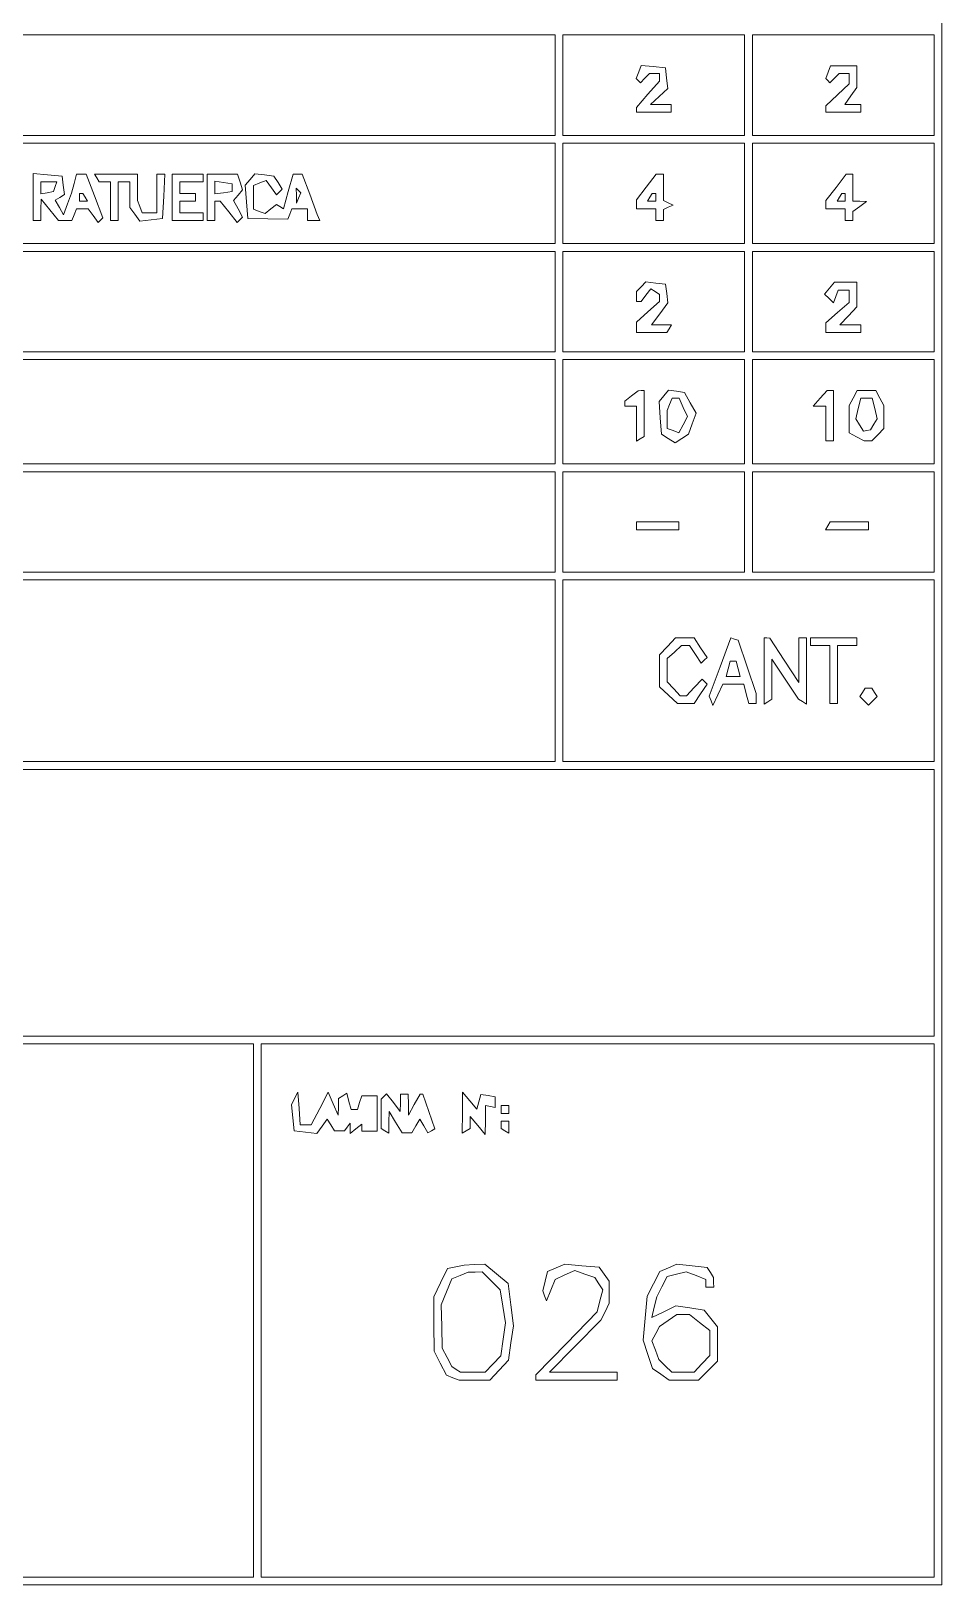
# Paper-space layout 'AN-06-DGE-026' of a CAD drawing. Header units: metres, sheet in millimetres. Extents: x 12 to 193, y 4 to 291.
# Drawn here: x 163.3 to 192.7, y 25.3 to 75.7 of the extents above; entities that cross this region are included whole.
import ezdxf

# ---------------------------------------------------------------- set-up
doc = ezdxf.new("R2010")
doc.units = ezdxf.units.M
doc.layers.add('DGE_CONTORNOS', color=7, linetype='Continuous', lineweight=0)
doc.layers.add('DGE_DATOS', color=7, linetype='Continuous', lineweight=0)

# ---------------------------------------------------------------- blocks, each defined once
blk = doc.blocks.new('LP_REF_DGE_MT_026')
at = {"layer": 'DGE_CONTORNOS'}
for points in [[(29.55, 147.493), (29.55, 25.344), (111.148, 25.344), (192.746, 25.344), (192.746, 147.493), (192.746, 269.642), (111.148, 269.642), (29.55, 269.642)], [(180.231, 73.903), (180.231, 72.276), (120.847, 72.276), (61.464, 72.276), (61.464, 73.903), (61.464, 75.53), (120.847, 75.53), (180.231, 75.53)], [(186.363, 73.903), (186.363, 72.276), (183.422, 72.276), (180.481, 72.276), (180.481, 73.903), (180.481, 75.53), (183.422, 75.53), (186.363, 75.53)], [(192.495, 73.903), (192.495, 72.276), (189.554, 72.276), (186.613, 72.276), (186.613, 73.903), (186.613, 75.53), (189.554, 75.53), (192.495, 75.53)], [(182.935, 74.33), (182.853, 74.117), (182.921, 74.05), (182.988, 73.982), (183.136, 74.13), (183.284, 74.278), (183.447, 74.278), (183.61, 74.278), (183.61, 74.158), (183.61, 74.037), (183.234, 73.609), (182.859, 73.181), (182.859, 73.104), (182.859, 73.027), (183.422, 73.027), (183.985, 73.027), (183.985, 73.152), (183.985, 73.277), (183.649, 73.277), (183.312, 73.277), (183.593, 73.539), (183.874, 73.801), (183.836, 74.133), (183.798, 74.466), (183.407, 74.504), (183.016, 74.542)], [(189.064, 74.323), (188.985, 74.117), (189.053, 74.05), (189.121, 73.982), (189.269, 74.13), (189.417, 74.278), (189.579, 74.278), (189.742, 74.278), (189.742, 74.114), (189.742, 73.95), (189.367, 73.59), (188.991, 73.23), (188.991, 73.129), (188.991, 73.027), (189.554, 73.027), (190.118, 73.027), (190.118, 73.152), (190.118, 73.277), (189.86, 73.277), (189.603, 73.277), (189.798, 73.555), (189.992, 73.833), (189.992, 74.181), (189.992, 74.529), (189.568, 74.529), (189.143, 74.529)], [(180.231, 70.399), (180.231, 68.772), (120.847, 68.772), (61.464, 68.772), (61.464, 70.399), (61.464, 72.026), (120.847, 72.026), (180.231, 72.026)], [(186.363, 70.399), (186.363, 68.772), (183.422, 68.772), (180.481, 68.772), (180.481, 70.399), (180.481, 72.026), (183.422, 72.026), (186.363, 72.026)], [(192.495, 70.399), (192.495, 68.772), (189.554, 68.772), (186.613, 68.772), (186.613, 70.399), (186.613, 72.026), (189.554, 72.026), (192.495, 72.026)], [(163.336, 70.281), (163.336, 69.523), (163.461, 69.523), (163.586, 69.523), (163.59, 69.867), (163.595, 70.211), (163.877, 69.867), (164.158, 69.523), (164.377, 69.523), (164.595, 69.523), (164.667, 69.71), (164.739, 69.898), (164.931, 69.898), (165.123, 69.898), (165.283, 69.679), (165.443, 69.46), (165.518, 69.536), (165.594, 69.611), (165.323, 70.318), (165.053, 71.024), (164.896, 71.024), (164.739, 71.024), (164.662, 70.717), (164.585, 70.41), (164.452, 70.06), (164.319, 69.71), (164.188, 69.944), (164.057, 70.178), (164.208, 70.271), (164.359, 70.364), (164.316, 70.663), (164.274, 70.962), (163.805, 71.001), (163.336, 71.039)], [(165.4, 70.899), (165.478, 70.774), (165.658, 70.774), (165.839, 70.774), (165.839, 70.148), (165.839, 69.523), (165.964, 69.523), (166.089, 69.523), (166.089, 70.148), (166.089, 70.774), (166.277, 70.774), (166.464, 70.774), (166.464, 70.36), (166.464, 69.946), (166.627, 69.723), (166.789, 69.501), (167.159, 69.543), (167.528, 69.585), (167.566, 70.305), (167.603, 71.024), (167.472, 71.024), (167.34, 71.024), (167.34, 70.399), (167.34, 69.773), (167.103, 69.773), (166.866, 69.773), (166.791, 69.971), (166.715, 70.169), (166.715, 70.597), (166.715, 71.024), (166.019, 71.024), (165.323, 71.024)], [(167.841, 70.273), (167.841, 69.523), (168.342, 69.523), (168.842, 69.523), (168.842, 69.648), (168.842, 69.773), (168.467, 69.773), (168.091, 69.773), (168.091, 69.961), (168.091, 70.148), (168.342, 70.148), (168.592, 70.148), (168.592, 70.273), (168.592, 70.399), (168.342, 70.399), (168.091, 70.399), (168.091, 70.586), (168.091, 70.774), (168.467, 70.774), (168.842, 70.774), (168.842, 70.899), (168.842, 71.024), (168.342, 71.024), (167.841, 71.024)], [(168.967, 70.273), (168.967, 69.523), (169.092, 69.523), (169.218, 69.523), (169.218, 69.835), (169.218, 70.148), (169.307, 70.148), (169.396, 70.148), (169.671, 69.804), (169.946, 69.46), (170.03, 69.543), (170.114, 69.626), (169.97, 69.895), (169.826, 70.164), (169.97, 70.338), (170.114, 70.512), (170.033, 70.768), (169.952, 71.024), (169.459, 71.024), (168.967, 71.024)], [(170.357, 70.852), (170.203, 70.667), (170.242, 70.126), (170.281, 69.585), (170.933, 69.574), (171.585, 69.564), (171.649, 69.731), (171.713, 69.898), (171.967, 69.898), (172.221, 69.898), (172.221, 69.71), (172.221, 69.523), (172.419, 69.523), (172.617, 69.523), (172.576, 69.62), (172.534, 69.717), (172.29, 70.371), (172.047, 71.024), (171.9, 71.024), (171.753, 71.024), (171.596, 70.463), (171.439, 69.903), (171.324, 69.974), (171.209, 70.045), (171.028, 69.895), (170.848, 69.745), (170.658, 69.817), (170.469, 69.89), (170.469, 70.273), (170.469, 70.657), (170.675, 70.736), (170.881, 70.815), (171.049, 70.584), (171.217, 70.354), (171.308, 70.445), (171.399, 70.536), (171.265, 70.749), (171.132, 70.962), (170.821, 70.999), (170.51, 71.037)], [(183.178, 70.606), (182.859, 70.187), (182.859, 70.043), (182.859, 69.898), (183.172, 69.898), (183.485, 69.898), (183.485, 69.71), (183.485, 69.523), (183.61, 69.523), (183.735, 69.523), (183.735, 69.7), (183.735, 69.877), (183.891, 69.95), (184.048, 70.023), (183.891, 70.096), (183.735, 70.169), (183.735, 70.597), (183.735, 71.024), (183.616, 71.024), (183.497, 71.024)], [(189.319, 70.595), (188.991, 70.165), (188.991, 70.031), (188.991, 69.898), (189.304, 69.898), (189.617, 69.898), (189.617, 69.71), (189.617, 69.523), (189.742, 69.523), (189.867, 69.523), (189.867, 69.665), (189.867, 69.808), (190.086, 69.974), (190.305, 70.14), (190.086, 70.144), (189.867, 70.148), (189.867, 70.586), (189.867, 71.024), (189.757, 71.024), (189.647, 71.024)], [(164.055, 70.618), (164.003, 70.461), (163.794, 70.421), (163.586, 70.38), (163.586, 70.577), (163.586, 70.774), (163.847, 70.774), (164.107, 70.774)], [(169.781, 70.586), (169.781, 70.461), (169.499, 70.421), (169.218, 70.381), (169.218, 70.586), (169.218, 70.791), (169.499, 70.751), (169.781, 70.711)], [(171.931, 70.25), (171.865, 70.086), (171.856, 70.326), (171.846, 70.565), (171.921, 70.49), (171.997, 70.414)], [(165.025, 70.273), (165.102, 70.148), (164.97, 70.148), (164.837, 70.148), (164.837, 70.273), (164.837, 70.399), (164.893, 70.399), (164.948, 70.399)], [(183.485, 70.273), (183.485, 70.148), (183.352, 70.148), (183.22, 70.148), (183.297, 70.273), (183.374, 70.399), (183.429, 70.399), (183.485, 70.399)], [(189.617, 70.273), (189.617, 70.148), (189.484, 70.148), (189.352, 70.148), (189.429, 70.273), (189.507, 70.399), (189.562, 70.399), (189.617, 70.399)], [(180.231, 66.894), (180.231, 65.267), (120.847, 65.267), (61.464, 65.267), (61.464, 66.894), (61.464, 68.521), (120.847, 68.521), (180.231, 68.521)], [(186.363, 66.894), (186.363, 65.267), (183.422, 65.267), (180.481, 65.267), (180.481, 66.894), (180.481, 68.521), (183.422, 68.521), (186.363, 68.521)], [(192.495, 66.894), (192.495, 65.267), (189.554, 65.267), (186.613, 65.267), (186.613, 66.894), (186.613, 68.521), (189.554, 68.521), (192.495, 68.521)], [(183.014, 67.375), (182.859, 67.22), (182.859, 67.057), (182.859, 66.894), (182.939, 66.894), (183.019, 66.894), (183.17, 67.101), (183.322, 67.308), (183.466, 67.219), (183.61, 67.13), (183.61, 67.013), (183.61, 66.896), (183.234, 66.562), (182.859, 66.227), (182.859, 66.06), (182.859, 65.893), (183.352, 65.893), (183.845, 65.893), (183.923, 66.018), (184, 66.143), (183.676, 66.143), (183.352, 66.143), (183.617, 66.502), (183.882, 66.86), (183.84, 67.159), (183.798, 67.457), (183.484, 67.494), (183.17, 67.531)], [(189.112, 67.327), (188.952, 67.134), (189.093, 66.993), (189.233, 66.852), (189.313, 67.061), (189.393, 67.27), (189.568, 67.27), (189.742, 67.27), (189.742, 67.071), (189.742, 66.872), (189.367, 66.542), (188.991, 66.213), (188.991, 66.053), (188.991, 65.893), (189.554, 65.893), (190.118, 65.893), (190.118, 66.018), (190.118, 66.143), (189.783, 66.143), (189.448, 66.143), (189.72, 66.433), (189.992, 66.723), (189.992, 67.121), (189.992, 67.52), (189.632, 67.52), (189.272, 67.52)], [(180.231, 63.327), (180.231, 61.638), (120.847, 61.638), (61.464, 61.638), (61.464, 63.327), (61.464, 65.017), (120.847, 65.017), (180.231, 65.017)], [(186.363, 63.327), (186.363, 61.638), (183.422, 61.638), (180.481, 61.638), (180.481, 63.327), (180.481, 65.017), (183.422, 65.017), (186.363, 65.017)], [(192.495, 63.327), (192.495, 61.638), (189.554, 61.638), (186.613, 61.638), (186.613, 63.327), (186.613, 65.017), (189.554, 65.017), (192.495, 65.017)], [(182.702, 63.842), (182.483, 63.675), (182.483, 63.595), (182.483, 63.515), (182.671, 63.515), (182.859, 63.515), (182.859, 62.945), (182.859, 62.374), (182.984, 62.451), (183.109, 62.529), (183.109, 63.272), (183.109, 64.016), (183.015, 64.012), (182.921, 64.008)], [(183.748, 63.843), (183.595, 63.659), (183.633, 63.13), (183.672, 62.602), (183.891, 62.465), (184.11, 62.327), (184.329, 62.465), (184.548, 62.602), (184.669, 62.942), (184.79, 63.282), (184.603, 63.618), (184.415, 63.953), (184.158, 63.991), (183.901, 64.028)], [(188.804, 63.765), (188.577, 63.515), (188.784, 63.515), (188.991, 63.515), (188.991, 62.952), (188.991, 62.389), (189.116, 62.389), (189.242, 62.389), (189.242, 63.202), (189.242, 64.016), (189.136, 64.016), (189.03, 64.016)], [(189.872, 63.774), (189.742, 63.532), (189.742, 63.09), (189.742, 62.648), (189.984, 62.518), (190.226, 62.389), (190.351, 62.389), (190.475, 62.389), (190.672, 62.585), (190.868, 62.782), (190.868, 63.157), (190.868, 63.532), (190.739, 63.774), (190.609, 64.016), (190.305, 64.016), (190.001, 64.016)], [(184.376, 63.468), (184.512, 63.171), (184.372, 62.91), (184.232, 62.648), (184.046, 62.72), (183.86, 62.791), (183.86, 63.08), (183.86, 63.37), (183.936, 63.568), (184.012, 63.765), (184.126, 63.765), (184.241, 63.765)], [(190.572, 63.433), (190.655, 63.101), (190.543, 62.923), (190.43, 62.745), (190.319, 62.723), (190.207, 62.702), (190.082, 62.901), (189.956, 63.101), (190.039, 63.433), (190.122, 63.765), (190.305, 63.765), (190.488, 63.765)], [(180.231, 59.761), (180.231, 58.134), (120.847, 58.134), (61.464, 58.134), (61.464, 59.761), (61.464, 61.388), (120.847, 61.388), (180.231, 61.388)], [(186.363, 59.761), (186.363, 58.134), (183.422, 58.134), (180.481, 58.134), (180.481, 59.761), (180.481, 61.388), (183.422, 61.388), (186.363, 61.388)], [(192.495, 59.761), (192.495, 58.134), (189.554, 58.134), (186.613, 58.134), (186.613, 59.761), (186.613, 61.388), (189.554, 61.388), (192.495, 61.388)], [(182.859, 59.635), (182.859, 59.51), (183.547, 59.51), (184.236, 59.51), (184.236, 59.635), (184.236, 59.761), (183.547, 59.761), (182.859, 59.761)], [(189.054, 59.635), (188.976, 59.51), (189.672, 59.51), (190.368, 59.51), (190.368, 59.635), (190.368, 59.761), (189.75, 59.761), (189.131, 59.761)], [(180.231, 54.942), (180.231, 52.001), (120.847, 52.001), (61.464, 52.001), (61.464, 54.942), (61.464, 57.883), (120.847, 57.883), (180.231, 57.883)], [(192.495, 54.942), (192.495, 52.001), (186.488, 52.001), (180.481, 52.001), (180.481, 54.942), (180.481, 57.883), (186.488, 57.883), (192.495, 57.883)], [(183.865, 55.732), (183.61, 55.458), (183.61, 54.94), (183.61, 54.423), (183.899, 54.151), (184.189, 53.878), (184.46, 53.878), (184.73, 53.878), (184.938, 54.195), (185.146, 54.512), (185.065, 54.593), (184.984, 54.674), (184.73, 54.401), (184.476, 54.129), (184.375, 54.129), (184.274, 54.129), (184.067, 54.358), (183.86, 54.586), (183.86, 54.964), (183.86, 55.341), (184.089, 55.549), (184.318, 55.756), (184.449, 55.756), (184.58, 55.756), (184.77, 55.474), (184.959, 55.192), (185.052, 55.282), (185.146, 55.372), (184.938, 55.689), (184.73, 56.006), (184.425, 56.006), (184.12, 56.006)], [(185.569, 55.065), (185.218, 54.121), (185.274, 53.969), (185.329, 53.816), (185.491, 54.16), (185.652, 54.504), (185.994, 54.504), (186.336, 54.504), (186.414, 54.191), (186.493, 53.878), (186.616, 53.878), (186.739, 53.878), (186.739, 54.042), (186.739, 54.205), (186.448, 55.067), (186.157, 55.929), (186.038, 55.968), (185.92, 56.008)], [(186.989, 54.935), (186.989, 53.864), (187.114, 53.941), (187.239, 54.018), (187.239, 54.666), (187.239, 55.314), (187.674, 54.668), (188.11, 54.022), (188.238, 53.943), (188.365, 53.864), (188.365, 54.935), (188.365, 56.006), (188.24, 56.006), (188.115, 56.006), (188.114, 55.286), (188.112, 54.567), (187.644, 55.285), (187.177, 56.003), (187.083, 56.004), (186.989, 56.006)], [(188.491, 55.881), (188.491, 55.756), (188.804, 55.756), (189.116, 55.756), (189.116, 54.817), (189.116, 53.878), (189.242, 53.878), (189.367, 53.878), (189.367, 54.817), (189.367, 55.756), (189.68, 55.756), (189.992, 55.756), (189.992, 55.881), (189.992, 56.006), (189.242, 56.006), (188.491, 56.006)], [(186.149, 55.005), (186.215, 54.754), (185.988, 54.754), (185.761, 54.754), (185.826, 55.005), (185.892, 55.255), (185.988, 55.255), (186.084, 55.255)], [(190.173, 54.243), (190.089, 54.107), (190.229, 53.968), (190.368, 53.828), (190.507, 53.968), (190.646, 54.107), (190.562, 54.243), (190.478, 54.379), (190.368, 54.379), (190.258, 54.379)], [(192.495, 47.433), (192.495, 43.115), (117.781, 43.115), (43.066, 43.115), (43.066, 47.433), (43.066, 51.751), (117.781, 51.751), (192.495, 51.751)], [(170.469, 34.229), (170.469, 25.594), (119.971, 25.594), (69.473, 25.594), (69.473, 34.229), (69.473, 42.865), (119.971, 42.865), (170.469, 42.865)], [(192.495, 34.229), (192.495, 25.594), (181.607, 25.594), (170.719, 25.594), (170.719, 34.229), (170.719, 42.865), (181.607, 42.865), (192.495, 42.865)], [(171.801, 41.093), (171.703, 40.886), (171.743, 40.468), (171.783, 40.049), (172.152, 40.007), (172.522, 39.965), (172.689, 40.194), (172.857, 40.423), (172.972, 40.236), (173.088, 40.049), (173.249, 40.045), (173.41, 40.041), (173.502, 40.17), (173.594, 40.299), (173.596, 40.128), (173.598, 39.956), (173.786, 40.112), (173.973, 40.267), (173.973, 40.154), (173.973, 40.04), (174.224, 40.04), (174.474, 40.04), (174.474, 40.612), (174.474, 41.184), (174.223, 41.184), (173.973, 41.184), (173.902, 40.961), (173.831, 40.737), (173.729, 40.737), (173.627, 40.737), (173.558, 41), (173.49, 41.263), (173.356, 41.181), (173.222, 41.098), (173.217, 40.824), (173.211, 40.55), (173.049, 40.925), (172.888, 41.301), (172.614, 40.769), (172.341, 40.237), (172.163, 40.237), (171.985, 40.237), (171.943, 40.769), (171.9, 41.301)], [(177.231, 40.636), (177.227, 39.972), (177.352, 40.049), (177.477, 40.126), (177.477, 40.321), (177.477, 40.515), (177.724, 40.219), (177.97, 39.924), (177.974, 40.393), (177.978, 40.862), (178.134, 40.831), (178.291, 40.8), (178.291, 40.976), (178.291, 41.152), (178.058, 41.186), (177.825, 41.22), (177.762, 40.982), (177.7, 40.744), (177.468, 41.022), (177.235, 41.301)], [(174.688, 41.16), (174.599, 41.071), (174.599, 40.599), (174.599, 40.126), (174.724, 40.049), (174.849, 39.972), (174.853, 40.323), (174.856, 40.675), (175.069, 40.331), (175.283, 39.986), (175.435, 39.986), (175.588, 39.986), (175.719, 40.205), (175.851, 40.424), (175.983, 40.203), (176.116, 39.981), (176.225, 40.049), (176.334, 40.116), (176.143, 40.677), (175.952, 41.238), (175.905, 41.238), (175.858, 41.238), (175.672, 40.894), (175.485, 40.55), (175.48, 40.894), (175.475, 41.238), (175.35, 41.238), (175.225, 41.238), (175.222, 40.956), (175.219, 40.675), (174.998, 40.962), (174.777, 41.249)], [(178.479, 40.737), (178.479, 40.612), (178.604, 40.612), (178.729, 40.612), (178.729, 40.737), (178.729, 40.862), (178.604, 40.862), (178.479, 40.862)], [(178.479, 40.244), (178.479, 40.126), (178.604, 40.049), (178.729, 39.972), (178.729, 40.167), (178.729, 40.362), (178.604, 40.362), (178.479, 40.362)], [(177.019, 35.644), (176.748, 35.591), (176.525, 35.129), (176.301, 34.667), (176.306, 33.791), (176.311, 32.915), (176.514, 32.524), (176.717, 32.132), (176.92, 32.054), (177.122, 31.977), (177.619, 31.977), (178.115, 31.977), (178.416, 32.301), (178.717, 32.626), (178.8, 33.178), (178.883, 33.73), (178.797, 34.414), (178.712, 35.098), (178.335, 35.414), (177.959, 35.731), (177.624, 35.714), (177.29, 35.697)], [(180.266, 35.61), (179.988, 35.492), (179.909, 35.179), (179.831, 34.866), (179.891, 34.704), (179.951, 34.542), (180.088, 34.888), (180.226, 35.234), (180.546, 35.38), (180.867, 35.526), (181.193, 35.409), (181.519, 35.293), (181.644, 35.094), (181.769, 34.894), (181.68, 34.538), (181.591, 34.182), (180.598, 33.164), (179.605, 32.147), (179.605, 32.062), (179.605, 31.977), (180.919, 31.977), (182.233, 31.977), (182.233, 32.102), (182.233, 32.227), (181.141, 32.227), (180.05, 32.227), (180.877, 33.072), (181.704, 33.916), (181.844, 34.19), (181.983, 34.463), (181.983, 34.823), (181.983, 35.183), (181.819, 35.407), (181.655, 35.631), (181.099, 35.68), (180.544, 35.729)], [(183.898, 35.611), (183.623, 35.494), (183.415, 35.092), (183.207, 34.689), (183.142, 33.977), (183.078, 33.265), (183.228, 32.809), (183.379, 32.353), (183.647, 32.165), (183.916, 31.977), (184.394, 31.977), (184.873, 31.977), (185.18, 32.284), (185.487, 32.591), (185.487, 33.146), (185.487, 33.701), (185.268, 33.969), (185.049, 34.237), (184.591, 34.31), (184.132, 34.384), (183.746, 34.191), (183.36, 33.998), (183.44, 34.333), (183.52, 34.667), (183.686, 34.997), (183.851, 35.326), (184.16, 35.404), (184.468, 35.481), (184.79, 35.359), (185.112, 35.237), (185.112, 35.109), (185.112, 34.98), (185.237, 34.98), (185.362, 34.98), (185.36, 35.137), (185.358, 35.293), (185.253, 35.459), (185.148, 35.625), (184.66, 35.677), (184.173, 35.728)], [(178.157, 35.188), (178.45, 34.895), (178.54, 34.365), (178.629, 33.834), (178.549, 33.299), (178.469, 32.764), (178.219, 32.496), (177.968, 32.227), (177.566, 32.229), (177.165, 32.231), (177.027, 32.323), (176.889, 32.415), (176.733, 32.711), (176.577, 33.008), (176.561, 33.712), (176.545, 34.417), (176.718, 34.835), (176.892, 35.253), (177.153, 35.359), (177.415, 35.465), (177.64, 35.473), (177.864, 35.481)], [(184.907, 33.845), (185.237, 33.585), (185.237, 33.18), (185.237, 32.775), (184.982, 32.501), (184.726, 32.227), (184.365, 32.227), (184.003, 32.227), (183.796, 32.434), (183.589, 32.641), (183.474, 32.943), (183.359, 33.245), (183.486, 33.48), (183.612, 33.716), (183.889, 33.91), (184.166, 34.104), (184.372, 34.104), (184.577, 34.104)]]:
    blk.add_lwpolyline(points, close=True, dxfattribs=at)

psp = doc.layouts.new('AN-06-DGE-026')

# ---------------------------------------------------------------- block references
at = {"layer": 'DGE_DATOS'}
psp.add_blockref('LP_REF_DGE_MT_026', (0, 0), dxfattribs=at)

doc.saveas('drawing.dxf')
